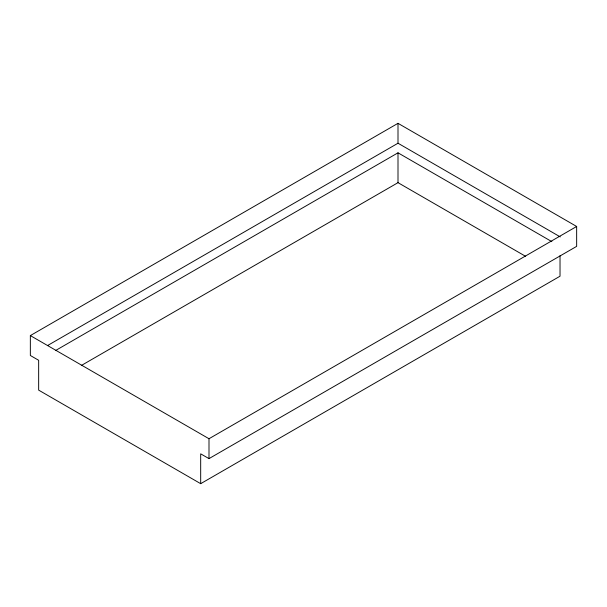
<?xml version="1.0" encoding="UTF-8"?>
<svg xmlns="http://www.w3.org/2000/svg" width="607" height="607" viewBox="0 0 607 607"><rect width="100%" height="100%" fill="white"/><g stroke="black" fill="none" stroke-linecap="round" stroke-linejoin="round"><path stroke-width="0.91" d="M30.35 335.595L398.002 123.327L576.65 226.472L576.65 246.366L208.998 458.626L200.682 453.831L200.682 483.673L38.658 390.126L38.658 360.285L30.35 355.49L30.35 335.595L208.998 438.732L576.65 226.472M47.581 345.535L398.002 143.222L560.261 236.905M55.89 350.338L398.002 152.82L551.846 241.639M81.323 365.497L398.002 182.661L525.662 256.359M200.682 483.673L560.026 276.208L560.026 255.691M398.002 123.327L398.002 143.222M398.002 152.82L398.002 182.661M208.998 438.732L208.998 458.626"/></g></svg>
